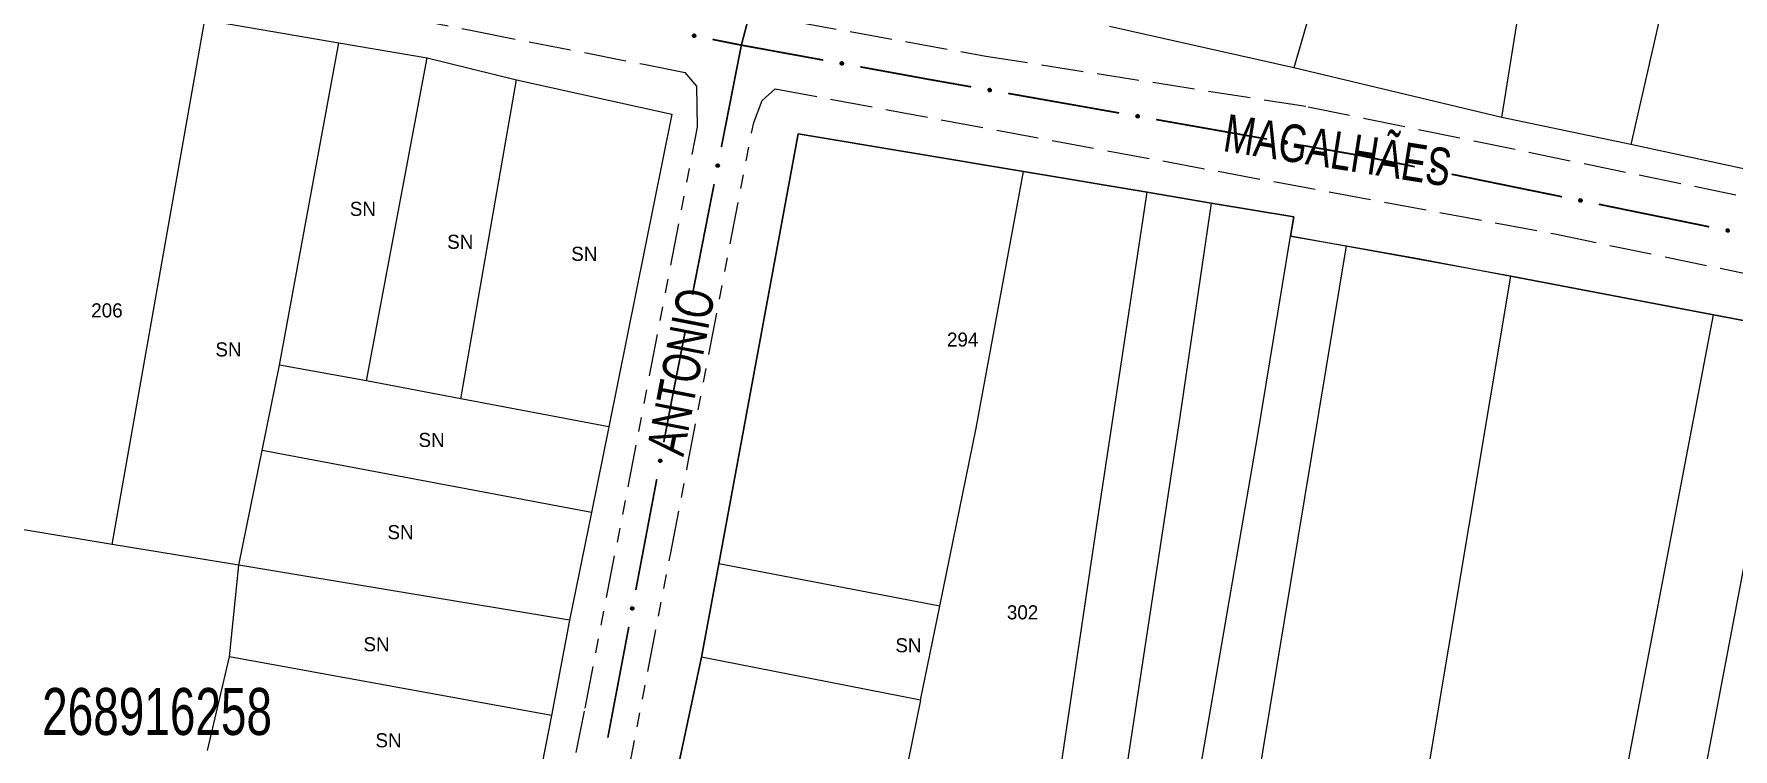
# Model space of a CAD drawing. Extents: x 209193 to 212081, y 4877574 to 4880493.
# Drawn here: x 210200.9 to 210381.9, y 4878980.3 to 4879056.4 of the extents above; entities that cross this region are included whole.
import ezdxf
from ezdxf.enums import TextEntityAlignment as Align

# ---------------------------------------------------------------- set-up
doc = ezdxf.new("R2010")
doc.units = 0
doc.header["$LTSCALE"] = 1.5
doc.header["$MEASUREMENT"] = 0
doc.linetypes.add('TRACO_11', pattern=[8, 3, -1, 3, -1])
doc.linetypes.add('TRACO_25', pattern=[8, 3, -1, 1, -1, 1, -1])
for name, color, linetype in [('CD_MALHA_LOTES', 7, 'CONTINUOUS'), ('CD_TXT_QUADRA', 255, 'CONTINUOUS'), ('RU-QUADRA', 210, 'CONTINUOUS'), ('SV-EIXO-RUA-N-PAV', 6, 'CONTINUOUS'), ('SV-EIXO-RUA-PAV', 20, 'CONTINUOUS'), ('SV-RUA-NAO-PAV', 7, 'CONTINUOUS'), ('SV-RUA-PAVIM', 7, 'CONTINUOUS'), ('SV-TXT-RUA-N-PAV', 7, 'CONTINUOUS'), ('SV-TXT-RUA-PAV', 7, 'CONTINUOUS'), ('Th_NmrPort', 1, 'CONTINUOUS')]:
    doc.layers.add(name, color=color, linetype=linetype)
doc.styles.add('ARIAL', font='ARIAL.SHX')

msp = doc.modelspace()

# ---------------------------------------------------------------- linework, layer by layer
at = {"layer": 'CD_MALHA_LOTES', "linetype": 'Continuous', "flags": 128}
for points in [[(210349.909813, 4879104.308045), (210336.973607, 4879059.266532), (210335.112116, 4879052.785158)], [(210357.27, 4879047.52), (210359.145491, 4879059.265878), (210365.922148, 4879101.706911)], [(210383.473078, 4879099.263614), (210374.334932, 4879059.26543), (210370.99502, 4879044.646446)], [(210209.261835, 4879002.075432), (210219.154227, 4879057.892678)], [(210219.154227, 4879057.892678), (210233.41, 4879055.45)], [(210335.112116, 4879052.785158), (210315.466178, 4879057.198821)], [(210227.1, 4879021.15), (210233.41, 4879055.45)], [(210233.41, 4879055.45), (210242.817278, 4879053.843056)], [(210236.356374, 4879019.488384), (210242.817278, 4879053.843056)], [(210242.817278, 4879053.843056), (210252.34, 4879051.5)], [(210246.4, 4879017.55), (210252.34, 4879051.5)], [(210252.34, 4879051.5), (210268.88, 4879047.85)], [(210357.27, 4879047.52), (210335.112116, 4879052.785158)], [(210268.88, 4879047.85), (210262.147622, 4879014.571403)], [(210273.875843, 4879000.001028), (210282.33, 4879045.78)], [(210282.33, 4879045.78), (210306.321878, 4879041.756348)], [(210370.99502, 4879044.646446), (210357.27, 4879047.52)], [(210388.921684, 4879040.762336), (210370.99502, 4879044.646446)], [(210297.404668, 4878995.486117), (210301.27, 4879014.45), (210306.321878, 4879041.756348)], [(210306.321878, 4879041.756348), (210319.495823, 4879039.54696)], [(210307.45667, 4878959.117813), (210314.23, 4879004.82), (210319.495823, 4879039.54696)], [(210319.495823, 4879039.54696), (210326.318774, 4879038.40269)], [(210326.318774, 4879038.40269), (210322.95, 4879015.63), (210314.207729, 4878957.989512)], [(210326.318774, 4879038.40269), (210335.1, 4879036.93)], [(210335.1, 4879036.93), (210334.760738, 4879034.883933)], [(210314.954667, 4878918.859654), (210331.22, 4879013.53), (210334.760738, 4879034.883933)], [(210334.760738, 4879034.883933), (210340.700666, 4879033.845512)], [(210319.292783, 4878904.442552), (210340.700666, 4879033.845512)], [(210340.700666, 4879033.845512), (210348.34, 4879032.51)], [(210348.34, 4879032.51), (210358.215361, 4879030.630009)], [(210336.09126, 4878898.364968), (210358.215361, 4879030.630009)], [(210358.215361, 4879030.630009), (210379.786488, 4879026.504001)], [(210366.327195, 4878955.942042), (210379.786488, 4879026.504001)], [(210379.786488, 4879026.504001), (210387.837407, 4879024.990702)], [(210374.666824, 4878955.732196), (210387.837407, 4879024.990702)], [(210225.245914, 4879012.054724), (210227.1, 4879021.15)], [(210236.356374, 4879019.488384), (210227.1, 4879021.15)], [(210246.4, 4879017.55), (210236.356374, 4879019.488384)], [(210262.147622, 4879014.571403), (210246.4, 4879017.55)], [(210262.147622, 4879014.571403), (210260.306451, 4879005.470372)], [(210222.76, 4878999.86), (210225.245914, 4879012.054724)], [(210260.306451, 4879005.470372), (210225.245914, 4879012.054724)], [(210209.261835, 4879002.075432), (210189.991638, 4879005.264083)], [(210260.306451, 4879005.470372), (210257.99, 4878994.02)], [(210222.76, 4878999.86), (210209.261835, 4879002.075432)], [(210221.76, 4878990.12), (210222.76, 4878999.86)], [(210257.99, 4878994.02), (210222.76, 4878999.86)], [(210272.04, 4878990.06), (210273.875843, 4879000.001028)], [(210297.404668, 4878995.486117), (210273.875843, 4879000.001028)], [(210295.364987, 4878985.479144), (210297.404668, 4878995.486117)], [(210257.99, 4878994.02), (210256.06, 4878983.86)], [(210219.441734, 4878980.136225), (210221.76, 4878990.12)], [(210256.06, 4878983.86), (210221.76, 4878990.12)], [(210266.99, 4878966.43), (210272.04, 4878990.06)], [(210295.364987, 4878985.479144), (210272.04, 4878990.06)], [(210295.364987, 4878985.479144), (210290.567208, 4878961.940542)], [(210256.06, 4878983.86), (210254.02, 4878973.53)]]:
    msp.add_lwpolyline(points, dxfattribs=at)
at = {"layer": 'RU-QUADRA', "linetype": 'Continuous', "flags": 128}
for points in [[(210425.444555, 4879059.263661), (210421.32, 4879033.79), (210402.665459, 4879038.073336), (210388.921684, 4879040.762336), (210370.99502, 4879044.646446), (210357.27, 4879047.52), (210335.112116, 4879052.785158), (210315.466178, 4879057.198821)], [(210219.154227, 4879057.892678), (210233.41, 4879055.45), (210242.817278, 4879053.843056), (210252.34, 4879051.5), (210268.88, 4879047.85), (210262.147622, 4879014.571403), (210260.306451, 4879005.470372), (210257.99, 4878994.02), (210256.06, 4878983.86), (210254.02, 4878973.53), (210250.519659, 4878957.486006), (210244.307066, 4878929.010259), (210242.59, 4878921.14), (210241.045293, 4878915.918299), (210233.001869, 4878888.728447), (210231.781792, 4878888.698428), (210205.947008, 4878912.820932), (210172.581064, 4878946.727661)], [(210387.837407, 4879024.990702), (210379.786488, 4879026.504001), (210358.215361, 4879030.630009), (210334.760738, 4879034.883933), (210335.1, 4879036.93), (210326.318774, 4879038.40269), (210319.495823, 4879039.54696), (210306.321878, 4879041.756348), (210282.33, 4879045.78), (210273.875843, 4879000.001028), (210272.04, 4878990.06), (210266.99, 4878966.43), (210260.099814, 4878931.299281), (210253.160364, 4878895.917387), (210248.36869, 4878873.491019), (210261.64, 4878862.44), (210271.32, 4878853.52)]]:
    msp.add_lwpolyline(points, dxfattribs=at)
at = {"layer": 'SV-EIXO-RUA-N-PAV', "const_width": 0.18}
for points in [[(210274.144095, 4879044.348264), (210276.262527, 4879055.142348)], [(210276.262527, 4879055.142348), (210276.275741, 4879055.20968)], [(210271.062741, 4879028.647778), (210273.373757, 4879040.423143)], [(210268.916008, 4879017.709491), (210270.292402, 4879024.722657)], [(210268.012558, 4879012.941281), (210268.757204, 4879016.871357)], [(210268.757204, 4879016.871357), (210268.916008, 4879017.709491)], [(210265.033974, 4878997.220974), (210267.267912, 4879009.011204)], [(210262.055389, 4878981.500668), (210264.289328, 4878993.290898)]]:
    msp.add_lwpolyline(points, dxfattribs=at)
at = {"layer": 'SV-EIXO-RUA-N-PAV'}
for points in [[(210273.623236, 4879042.265912), (210273.595387, 4879042.306118), (210273.579675, 4879042.346368), (210273.576232, 4879042.38371), (210273.581794, 4879042.417501), (210273.591377, 4879042.451431), (210273.608587, 4879042.483507), (210273.635573, 4879042.514877), (210273.675709, 4879042.543096), (210273.717999, 4879042.556482), (210273.754428, 4879042.561816), (210273.789998, 4879042.558045), (210273.822802, 4879042.548183), (210273.85553, 4879042.529205), (210273.887054, 4879042.501546), (210273.914452, 4879042.460501), (210273.929586, 4879042.420936), (210273.931967, 4879042.38473), (210273.92795, 4879042.348994), (210273.917751, 4879042.314472), (210273.900676, 4879042.283083), (210273.872771, 4879042.251394), (210273.831901, 4879042.224889), (210273.792612, 4879042.209344), (210273.756449, 4879042.206455), (210273.721356, 4879042.211202), (210273.687208, 4879042.2204), (210273.654244, 4879042.236357), (210273.623236, 4879042.265912)], [(210270.541881, 4879026.565427), (210270.514033, 4879026.605632), (210270.49832, 4879026.645882), (210270.494877, 4879026.683224), (210270.500439, 4879026.717015), (210270.510023, 4879026.750945), (210270.527232, 4879026.783021), (210270.554219, 4879026.814391), (210270.594354, 4879026.84261), (210270.636644, 4879026.855996), (210270.673073, 4879026.86133), (210270.708643, 4879026.857559), (210270.741448, 4879026.847697), (210270.774176, 4879026.828719), (210270.805699, 4879026.80106), (210270.833097, 4879026.760015), (210270.848231, 4879026.72045), (210270.850613, 4879026.684244), (210270.846595, 4879026.648509), (210270.836396, 4879026.613987), (210270.819321, 4879026.582597), (210270.791416, 4879026.550908), (210270.750547, 4879026.524403), (210270.711257, 4879026.508858), (210270.675094, 4879026.505969), (210270.640001, 4879026.510716), (210270.605854, 4879026.519914), (210270.57289, 4879026.535872), (210270.541881, 4879026.565427)], [(210267.505331, 4879010.855566), (210267.47722, 4879010.895589), (210267.461245, 4879010.935735), (210267.457557, 4879010.973054), (210267.462898, 4879011.006881), (210267.47226, 4879011.040872), (210267.489259, 4879011.07306), (210267.51604, 4879011.104606), (210267.55599, 4879011.133087), (210267.598191, 4879011.146749), (210267.634585, 4879011.152322), (210267.670178, 4879011.148784), (210267.703047, 4879011.139136), (210267.735898, 4879011.120373), (210267.767602, 4879011.092921), (210267.795268, 4879011.052056), (210267.81066, 4879011.012591), (210267.813279, 4879010.976401), (210267.809495, 4879010.94064), (210267.799522, 4879010.906052), (210267.782653, 4879010.874551), (210267.754956, 4879010.84268), (210267.71426, 4879010.815908), (210267.675074, 4879010.800107), (210267.63893, 4879010.796981), (210267.603807, 4879010.801499), (210267.5696, 4879010.810474), (210267.536532, 4879010.826215), (210267.505331, 4879010.855566)], [(210264.526747, 4878995.13526), (210264.498636, 4878995.175283), (210264.48266, 4878995.215428), (210264.478973, 4878995.252747), (210264.484314, 4878995.286574), (210264.493675, 4878995.320566), (210264.510675, 4878995.352754), (210264.537455, 4878995.3843), (210264.577406, 4878995.41278), (210264.619607, 4878995.426443), (210264.656, 4878995.432015), (210264.691594, 4878995.428477), (210264.724463, 4878995.41883), (210264.757314, 4878995.400066), (210264.789018, 4878995.372614), (210264.816684, 4878995.331749), (210264.832076, 4878995.292284), (210264.834694, 4878995.256094), (210264.830911, 4878995.220333), (210264.820938, 4878995.185745), (210264.804069, 4878995.154245), (210264.776371, 4878995.122374), (210264.735676, 4878995.095602), (210264.696489, 4878995.079801), (210264.660346, 4878995.076675), (210264.625223, 4878995.081192), (210264.591016, 4878995.090167), (210264.557948, 4878995.105908), (210264.526747, 4878995.13526)]]:
    msp.add_lwpolyline(points, close=True, dxfattribs=at)
for points in [[(210273.579675, 4879042.346368), (210273.591377, 4879042.451431)], [(210273.586331, 4879042.329024), (210273.599245, 4879042.458592)], [(210273.595387, 4879042.306118), (210273.608587, 4879042.483507)], [(210273.608956, 4879042.288429), (210273.621069, 4879042.491854)], [(210273.623236, 4879042.265912), (210273.635573, 4879042.514877)], [(210273.640666, 4879042.251614), (210273.656808, 4879042.525166)], [(210273.654244, 4879042.236357), (210273.675709, 4879042.543096)], [(210273.671776, 4879042.232993), (210273.695539, 4879042.545376)], [(210273.687208, 4879042.2204), (210273.717999, 4879042.556482)], [(210273.703936, 4879042.219729), (210273.733506, 4879042.554611)], [(210273.721356, 4879042.211202), (210273.754428, 4879042.561816)], [(210273.739826, 4879042.211294), (210273.774438, 4879042.557702)], [(210273.756449, 4879042.206455), (210273.789998, 4879042.558045)], [(210273.775953, 4879042.211157), (210273.806311, 4879042.550056)], [(210273.792612, 4879042.209344), (210273.822802, 4879042.548183)], [(210273.813658, 4879042.219053), (210273.839285, 4879042.533851)], [(210273.831901, 4879042.224889), (210273.85553, 4879042.529205)], [(210273.851574, 4879042.242204), (210273.871208, 4879042.51229)], [(210273.872771, 4879042.251394), (210273.887054, 4879042.501546)], [(210273.885449, 4879042.273101), (210273.899714, 4879042.473322)], [(210273.900676, 4879042.283083), (210273.914452, 4879042.460501)], [(210273.909426, 4879042.303159), (210273.921263, 4879042.434329)], [(210273.917751, 4879042.314472), (210273.929586, 4879042.420936)], [(210270.49832, 4879026.645882), (210270.510023, 4879026.750945)], [(210270.504977, 4879026.628538), (210270.51789, 4879026.758106)], [(210270.514033, 4879026.605632), (210270.527232, 4879026.783021)], [(210270.527602, 4879026.587943), (210270.539714, 4879026.791368)], [(210270.541881, 4879026.565427), (210270.554219, 4879026.814391)], [(210270.559312, 4879026.551128), (210270.575454, 4879026.82468)], [(210270.57289, 4879026.535872), (210270.594354, 4879026.84261)], [(210270.590421, 4879026.532507), (210270.614184, 4879026.84489)], [(210270.605854, 4879026.519914), (210270.636644, 4879026.855996)], [(210270.622582, 4879026.519243), (210270.652151, 4879026.854125)], [(210270.640001, 4879026.510716), (210270.673073, 4879026.86133)], [(210270.658471, 4879026.510809), (210270.693084, 4879026.857216)], [(210270.675094, 4879026.505969), (210270.708643, 4879026.857559)], [(210270.694599, 4879026.510671), (210270.724956, 4879026.84957)], [(210270.711257, 4879026.508858), (210270.741448, 4879026.847697)], [(210270.732303, 4879026.518567), (210270.75793, 4879026.833365)], [(210270.750547, 4879026.524403), (210270.774176, 4879026.828719)], [(210270.77022, 4879026.541718), (210270.789853, 4879026.811804)], [(210270.791416, 4879026.550908), (210270.805699, 4879026.80106)], [(210270.804095, 4879026.572615), (210270.81836, 4879026.772836)], [(210270.819321, 4879026.582597), (210270.833097, 4879026.760015)], [(210270.828071, 4879026.602673), (210270.839909, 4879026.733843)], [(210270.836396, 4879026.613987), (210270.848231, 4879026.72045)], [(210267.461245, 4879010.935735), (210267.47226, 4879011.040872)], [(210267.468015, 4879010.918435), (210267.480081, 4879011.048085)], [(210267.47722, 4879010.895589), (210267.489259, 4879011.07306)], [(210267.490905, 4879010.877989), (210267.501686, 4879011.081489)], [(210267.505331, 4879010.855566), (210267.51604, 4879011.104606)], [(210267.522855, 4879010.841382), (210267.537207, 4879011.115034)], [(210267.536532, 4879010.826215), (210267.55599, 4879011.133087)], [(210267.554085, 4879010.822965), (210267.575804, 4879011.135496)], [(210267.5696, 4879010.810474), (210267.598191, 4879011.146749)], [(210267.586332, 4879010.809911), (210267.61371, 4879011.14498)], [(210267.603807, 4879010.801499), (210267.634585, 4879011.152322)], [(210267.622276, 4879010.801712), (210267.654622, 4879011.148339)], [(210267.63893, 4879010.796981), (210267.670178, 4879011.148784)], [(210267.658404, 4879010.801811), (210267.686544, 4879011.140901)], [(210267.675074, 4879010.800107), (210267.703047, 4879011.139136)], [(210267.696055, 4879010.809954), (210267.719623, 4879011.124912)], [(210267.71426, 4879010.815908), (210267.735898, 4879011.120373)], [(210267.73382, 4879010.833352), (210267.751686, 4879011.10356)], [(210267.754956, 4879010.84268), (210267.767602, 4879011.092921)], [(210267.767492, 4879010.86447), (210267.780447, 4879011.06478)], [(210267.782653, 4879010.874551), (210267.795268, 4879011.052056)], [(210267.791271, 4879010.894684), (210267.80225, 4879011.025928)], [(210267.799522, 4879010.906052), (210267.81066, 4879011.012591)], [(210264.48266, 4878995.215428), (210264.493675, 4878995.320566)], [(210264.48943, 4878995.198129), (210264.501496, 4878995.327778)], [(210264.498636, 4878995.175283), (210264.510675, 4878995.352754)], [(210264.51232, 4878995.157683), (210264.523102, 4878995.361182)], [(210264.526747, 4878995.13526), (210264.537455, 4878995.3843)], [(210264.544271, 4878995.121075), (210264.558623, 4878995.394727)], [(210264.557948, 4878995.105908), (210264.577406, 4878995.41278)], [(210264.575501, 4878995.102659), (210264.59722, 4878995.41519)], [(210264.591016, 4878995.090167), (210264.619607, 4878995.426443)], [(210264.607748, 4878995.089605), (210264.635126, 4878995.424673)], [(210264.625223, 4878995.081192), (210264.656, 4878995.432015)], [(210264.643692, 4878995.081406), (210264.676037, 4878995.428032)], [(210264.660346, 4878995.076675), (210264.691594, 4878995.428477)], [(210264.679819, 4878995.081504), (210264.707959, 4878995.420595)], [(210264.696489, 4878995.079801), (210264.724463, 4878995.41883)], [(210264.717471, 4878995.089647), (210264.741039, 4878995.404606)], [(210264.735676, 4878995.095602), (210264.757314, 4878995.400066)], [(210264.755235, 4878995.113045), (210264.773102, 4878995.383254)], [(210264.776371, 4878995.122374), (210264.789018, 4878995.372614)], [(210264.788907, 4878995.144163), (210264.801863, 4878995.344473)], [(210264.804069, 4878995.154245), (210264.816684, 4878995.331749)], [(210264.812687, 4878995.174378), (210264.823666, 4878995.305622)], [(210264.820938, 4878995.185745), (210264.832076, 4878995.292284)]]:
    msp.add_lwpolyline(points, dxfattribs=at)
at = {"layer": 'SV-EIXO-RUA-PAV', "const_width": 0.18}
for points in [[(210276.275741, 4879055.20968), (210277.293744, 4879059.077971)], [(210276.275741, 4879055.20968), (210273.202863, 4879055.816946)], [(210277.129325, 4879055.053849), (210276.275741, 4879055.20968)], [(210284.999252, 4879053.6171), (210277.129325, 4879055.053849)], [(210296.327402, 4879051.549011), (210288.934216, 4879052.898725)], [(210296.804641, 4879051.46475), (210296.327402, 4879051.549011)], [(210300.743715, 4879050.769266), (210296.804641, 4879051.46475)], [(210316.50001, 4879047.987333), (210304.682789, 4879050.073783)], [(210332.256306, 4879045.205399), (210320.439084, 4879047.291849)], [(210342.215254, 4879043.447046), (210336.19538, 4879044.509916)], [(210343.084367, 4879043.269736), (210342.215254, 4879043.447046)], [(210347.983453, 4879042.270257), (210343.084367, 4879043.269736)], [(210363.660527, 4879039.071923), (210351.902722, 4879041.470673)], [(210379.337602, 4879035.87359), (210367.579796, 4879038.27234)]]:
    msp.add_lwpolyline(points, dxfattribs=at)
at = {"layer": 'SV-EIXO-RUA-PAV'}
for points in [[(210271.360422, 4879056.068842), (210271.32018, 4879056.041047), (210271.27991, 4879056.025387), (210271.242563, 4879056.021993), (210271.208779, 4879056.027599), (210271.174862, 4879056.037227), (210271.142809, 4879056.054479), (210271.111474, 4879056.081506), (210271.083308, 4879056.121679), (210271.069977, 4879056.163986), (210271.064691, 4879056.200423), (210271.068508, 4879056.235987), (210271.078414, 4879056.268779), (210271.097435, 4879056.301482), (210271.125135, 4879056.332969), (210271.166215, 4879056.360313), (210271.2058, 4879056.375395), (210271.24201, 4879056.377729), (210271.27774, 4879056.373665), (210271.312249, 4879056.363421), (210271.343615, 4879056.346305), (210271.375268, 4879056.318358), (210271.401719, 4879056.277454), (210271.417212, 4879056.238144), (210271.420055, 4879056.201977), (210271.415261, 4879056.166891), (210271.406018, 4879056.132755), (210271.390018, 4879056.099812), (210271.360422, 4879056.068842)], [(210287.088309, 4879053.123818), (210287.048475, 4879053.09544), (210287.008437, 4879053.079197), (210286.971143, 4879053.07526), (210286.937281, 4879053.080375), (210286.903228, 4879053.089509), (210286.870927, 4879053.106293), (210286.839203, 4879053.132862), (210286.810456, 4879053.172622), (210286.796512, 4879053.214731), (210286.790697, 4879053.251086), (210286.793997, 4879053.286702), (210286.803424, 4879053.319635), (210286.821968, 4879053.352611), (210286.849208, 4879053.384497), (210286.889887, 4879053.412436), (210286.929248, 4879053.428091), (210286.96542, 4879053.430951), (210287.001205, 4879053.427407), (210287.035859, 4879053.417665), (210287.067471, 4879053.401007), (210287.099527, 4879053.373523), (210287.12657, 4879053.333007), (210287.142633, 4879053.293927), (210287.146, 4879053.257805), (210287.141717, 4879053.222653), (210287.132971, 4879053.188386), (210287.117451, 4879053.155214), (210287.088309, 4879053.123818)], [(210302.835604, 4879050.288139), (210302.795936, 4879050.25953), (210302.755993, 4879050.243054), (210302.718723, 4879050.238901), (210302.684832, 4879050.243819), (210302.650726, 4879050.252755), (210302.618328, 4879050.269351), (210302.58645, 4879050.295735), (210302.557472, 4879050.335327), (210302.543284, 4879050.377354), (210302.537257, 4879050.413675), (210302.54035, 4879050.44931), (210302.549586, 4879050.482296), (210302.567938, 4879050.51538), (210302.594991, 4879050.547424), (210302.635507, 4879050.575598), (210302.674777, 4879050.591482), (210302.710932, 4879050.594553), (210302.746737, 4879050.591217), (210302.781447, 4879050.581676), (210302.813155, 4879050.565202), (210302.84537, 4879050.537905), (210302.872648, 4879050.497548), (210302.888938, 4879050.458562), (210302.892515, 4879050.42246), (210302.888437, 4879050.387283), (210302.87989, 4879050.352966), (210302.864564, 4879050.319705), (210302.835604, 4879050.288139)], [(210318.5919, 4879047.506205), (210318.552231, 4879047.477597), (210318.512288, 4879047.461121), (210318.475018, 4879047.456968), (210318.441127, 4879047.461885), (210318.407021, 4879047.470821), (210318.374623, 4879047.487417), (210318.342745, 4879047.513802), (210318.313768, 4879047.553393), (210318.299579, 4879047.59542), (210318.293552, 4879047.631741), (210318.296645, 4879047.667376), (210318.305881, 4879047.700363), (210318.324233, 4879047.733446), (210318.351287, 4879047.76549), (210318.391803, 4879047.793665), (210318.431073, 4879047.809549), (210318.467227, 4879047.812619), (210318.503032, 4879047.809283), (210318.537742, 4879047.799743), (210318.569451, 4879047.783269), (210318.601665, 4879047.755972), (210318.628944, 4879047.715614), (210318.645233, 4879047.676628), (210318.648811, 4879047.640526), (210318.644733, 4879047.605349), (210318.636186, 4879047.571033), (210318.620859, 4879047.537771), (210318.5919, 4879047.506205)], [(210334.348195, 4879044.724272), (210334.308527, 4879044.695663), (210334.268583, 4879044.679187), (210334.231314, 4879044.675034), (210334.197423, 4879044.679952), (210334.163317, 4879044.688888), (210334.130919, 4879044.705484), (210334.099041, 4879044.731868), (210334.070063, 4879044.771459), (210334.055874, 4879044.813487), (210334.049848, 4879044.849808), (210334.052941, 4879044.885443), (210334.062177, 4879044.918429), (210334.080529, 4879044.951512), (210334.107582, 4879044.983557), (210334.148098, 4879045.011731), (210334.187368, 4879045.027615), (210334.223523, 4879045.030686), (210334.259328, 4879045.027349), (210334.294038, 4879045.017809), (210334.325746, 4879045.001335), (210334.357961, 4879044.974038), (210334.385239, 4879044.93368), (210334.401529, 4879044.894694), (210334.405106, 4879044.858592), (210334.401028, 4879044.823416), (210334.392481, 4879044.789099), (210334.377154, 4879044.755837), (210334.348195, 4879044.724272)], [(210350.061863, 4879041.733885), (210350.021451, 4879041.706337), (210349.981085, 4879041.690925), (210349.943719, 4879041.687761), (210349.90997, 4879041.693574), (210349.876113, 4879041.703411), (210349.844166, 4879041.720859), (210349.812998, 4879041.748079), (210349.785079, 4879041.788424), (210349.772008, 4879041.830812), (210349.766946, 4879041.86728), (210349.770982, 4879041.902821), (210349.781089, 4879041.935551), (210349.80031, 4879041.968136), (210349.828203, 4879041.999453), (210349.869451, 4879042.026544), (210349.909128, 4879042.041382), (210349.945351, 4879042.043494), (210349.981056, 4879042.03921), (210350.015501, 4879042.028754), (210350.046762, 4879042.011446), (210350.078242, 4879041.983305), (210350.104442, 4879041.942239), (210350.119693, 4879041.902835), (210350.122313, 4879041.866651), (210350.117304, 4879041.831595), (210350.107851, 4879041.797516), (210350.091649, 4879041.764672), (210350.061863, 4879041.733885)], [(210365.738938, 4879038.535552), (210365.698525, 4879038.508004), (210365.65816, 4879038.492592), (210365.620793, 4879038.489428), (210365.587044, 4879038.495241), (210365.553187, 4879038.505078), (210365.52124, 4879038.522526), (210365.490072, 4879038.549746), (210365.462154, 4879038.590091), (210365.449083, 4879038.632479), (210365.444021, 4879038.668947), (210365.448056, 4879038.704487), (210365.458163, 4879038.737218), (210365.477385, 4879038.769803), (210365.505278, 4879038.801119), (210365.546526, 4879038.828211), (210365.586203, 4879038.843049), (210365.622426, 4879038.845161), (210365.65813, 4879038.840877), (210365.692575, 4879038.830421), (210365.723836, 4879038.813113), (210365.755316, 4879038.784972), (210365.781516, 4879038.743906), (210365.796767, 4879038.704502), (210365.799387, 4879038.668318), (210365.794378, 4879038.633262), (210365.784926, 4879038.599183), (210365.768723, 4879038.566339), (210365.738938, 4879038.535552)], [(210381.416012, 4879035.337219), (210381.3756, 4879035.309671), (210381.335234, 4879035.294259), (210381.297868, 4879035.291094), (210381.264119, 4879035.296908), (210381.230262, 4879035.306744), (210381.198315, 4879035.324193), (210381.167147, 4879035.351412), (210381.139228, 4879035.391757), (210381.126157, 4879035.434146), (210381.121095, 4879035.470614), (210381.125131, 4879035.506154), (210381.135238, 4879035.538885), (210381.154459, 4879035.57147), (210381.182352, 4879035.602786), (210381.2236, 4879035.629878), (210381.263277, 4879035.644716), (210381.2995, 4879035.646828), (210381.335205, 4879035.642544), (210381.36965, 4879035.632088), (210381.400911, 4879035.614779), (210381.432391, 4879035.586639), (210381.458591, 4879035.545573), (210381.473842, 4879035.506169), (210381.476462, 4879035.469985), (210381.471453, 4879035.434928), (210381.462, 4879035.40085), (210381.445798, 4879035.368006), (210381.416012, 4879035.337219)]]:
    msp.add_lwpolyline(points, close=True, dxfattribs=at)
for points in [[(210271.415261, 4879056.166891), (210271.064691, 4879056.200423)], [(210271.420055, 4879056.201977), (210271.068508, 4879056.235987)], [(210271.415193, 4879056.185361), (210271.068831, 4879056.220427)], [(210271.406018, 4879056.132755), (210271.069977, 4879056.163986)], [(210271.406712, 4879056.149482), (210271.071869, 4879056.179491)], [(210271.415378, 4879056.221488), (210271.076519, 4879056.25229)], [(210271.417212, 4879056.238144), (210271.078414, 4879056.268779)], [(210271.393405, 4879056.117339), (210271.081054, 4879056.141512)], [(210271.390018, 4879056.099812), (210271.083308, 4879056.121679)], [(210271.407531, 4879056.259202), (210271.092767, 4879056.285243)], [(210271.401719, 4879056.277454), (210271.097435, 4879056.301482)], [(210271.374744, 4879056.086254), (210271.101213, 4879056.102755)], [(210271.360422, 4879056.068842), (210271.111474, 4879056.081506)], [(210271.38443, 4879056.29715), (210271.11437, 4879056.317137)], [(210271.375268, 4879056.318358), (210271.125135, 4879056.332969)], [(210271.337887, 4879056.054592), (210271.134478, 4879056.066972)], [(210271.32018, 4879056.041047), (210271.142809, 4879056.054479)], [(210271.353578, 4879056.331065), (210271.153376, 4879056.345593)], [(210271.343615, 4879056.346305), (210271.166215, 4879056.360313)], [(210271.297262, 4879056.032021), (210271.167711, 4879056.045104)], [(210271.27991, 4879056.025387), (210271.174862, 4879056.037227)], [(210271.323551, 4879056.355081), (210271.192397, 4879056.36709)], [(210271.312249, 4879056.363421), (210271.2058, 4879056.375395)], [(210287.141717, 4879053.222653), (210286.790697, 4879053.251086)], [(210287.146, 4879053.257805), (210286.793997, 4879053.286702)], [(210287.141381, 4879053.24112), (210286.794546, 4879053.271149)], [(210287.132971, 4879053.188386), (210286.796512, 4879053.214731)], [(210287.133422, 4879053.205122), (210286.798178, 4879053.230261)], [(210287.141041, 4879053.277246), (210286.80177, 4879053.30312)], [(210287.142633, 4879053.293927), (210286.803424, 4879053.319635)], [(210287.120584, 4879053.172789), (210286.807914, 4879053.192419)], [(210287.117451, 4879053.155214), (210286.810456, 4879053.172622)], [(210287.132646, 4879053.314842), (210286.817537, 4879053.336305)], [(210287.12657, 4879053.333007), (210286.821968, 4879053.352611)], [(210287.102376, 4879053.141436), (210286.828634, 4879053.15396)], [(210287.108996, 4879053.35245), (210286.838675, 4879053.36851)], [(210287.088309, 4879053.123818), (210286.839203, 4879053.132862)], [(210287.099527, 4879053.373523), (210286.849208, 4879053.384497)], [(210287.065983, 4879053.109242), (210286.862416, 4879053.118664)], [(210287.048475, 4879053.09544), (210286.870927, 4879053.106293)], [(210287.077654, 4879053.385913), (210286.877262, 4879053.39753)], [(210287.067471, 4879053.401007), (210286.889887, 4879053.412436)], [(210287.025691, 4879053.086082), (210286.895963, 4879053.097282)], [(210287.008437, 4879053.079197), (210286.903228, 4879053.089509)], [(210287.047282, 4879053.40949), (210286.915967, 4879053.419592)], [(210287.035859, 4879053.417665), (210286.929248, 4879053.428091)], [(210302.888437, 4879050.387283), (210302.537257, 4879050.413675)], [(210302.892515, 4879050.42246), (210302.54035, 4879050.44931)], [(210302.887993, 4879050.405748), (210302.540989, 4879050.43376)], [(210302.87989, 4879050.352966), (210302.543284, 4879050.377354)], [(210302.880243, 4879050.369704), (210302.544859, 4879050.392893)], [(210302.887443, 4879050.441871), (210302.548027, 4879050.465772)], [(210302.888938, 4879050.458562), (210302.549586, 4879050.482296)], [(210302.867594, 4879050.337297), (210302.554815, 4879050.355109)], [(210302.864564, 4879050.319705), (210302.557472, 4879050.335327)], [(210302.87883, 4879050.479418), (210302.563602, 4879050.499049)], [(210302.872648, 4879050.497548), (210302.567938, 4879050.51538)], [(210302.849569, 4879050.305839), (210302.575759, 4879050.316771)], [(210302.854962, 4879050.516888), (210302.584551, 4879050.531376)], [(210302.835604, 4879050.288139), (210302.58645, 4879050.295735)], [(210302.84537, 4879050.537905), (210302.594991, 4879050.547424)], [(210302.813363, 4879050.273434), (210302.609745, 4879050.281672)], [(210302.795936, 4879050.25953), (210302.618328, 4879050.269351)], [(210302.823426, 4879050.550168), (210302.62297, 4879050.560619)], [(210302.813155, 4879050.565202), (210302.635507, 4879050.575598)], [(210302.773207, 4879050.25004), (210302.643416, 4879050.260485)], [(210302.755993, 4879050.243054), (210302.650726, 4879050.252755)], [(210302.792917, 4879050.573568), (210302.661545, 4879050.582907)], [(210302.781447, 4879050.581676), (210302.674777, 4879050.591482)], [(210318.644733, 4879047.605349), (210318.293552, 4879047.631741)], [(210318.648811, 4879047.640526), (210318.296645, 4879047.667376)], [(210318.644288, 4879047.623814), (210318.297285, 4879047.651826)], [(210318.636186, 4879047.571033), (210318.299579, 4879047.59542)], [(210318.636539, 4879047.587771), (210318.301154, 4879047.61096)], [(210318.643738, 4879047.659938), (210318.304323, 4879047.683839)], [(210318.645233, 4879047.676628), (210318.305881, 4879047.700363)], [(210318.623889, 4879047.555363), (210318.311111, 4879047.573176)], [(210318.620859, 4879047.537771), (210318.313768, 4879047.553393)], [(210318.635126, 4879047.697485), (210318.319897, 4879047.717115)], [(210318.628944, 4879047.715614), (210318.324233, 4879047.733446)], [(210318.605864, 4879047.523905), (210318.332054, 4879047.534837)], [(210318.611257, 4879047.734954), (210318.340847, 4879047.749443)], [(210318.601665, 4879047.755972), (210318.351287, 4879047.76549)], [(210318.579721, 4879047.768235), (210318.379265, 4879047.778686)], [(210318.569451, 4879047.783269), (210318.391803, 4879047.793665)], [(210318.549212, 4879047.791634), (210318.417841, 4879047.800973)], [(210318.537742, 4879047.799743), (210318.431073, 4879047.809549)], [(210318.5919, 4879047.506205), (210318.342745, 4879047.513802)], [(210318.569659, 4879047.4915), (210318.36604, 4879047.499738)], [(210318.552231, 4879047.477597), (210318.374623, 4879047.487417)], [(210318.529502, 4879047.468106), (210318.399712, 4879047.478551)], [(210318.512288, 4879047.461121), (210318.407021, 4879047.470821)], [(210334.401028, 4879044.823416), (210334.049848, 4879044.849808)], [(210334.405106, 4879044.858592), (210334.052941, 4879044.885443)], [(210334.400584, 4879044.841881), (210334.05358, 4879044.869893)], [(210334.392481, 4879044.789099), (210334.055874, 4879044.813487)], [(210334.392834, 4879044.805837), (210334.05745, 4879044.829026)], [(210334.400034, 4879044.878004), (210334.060618, 4879044.901905)], [(210334.401529, 4879044.894694), (210334.062177, 4879044.918429)], [(210334.380184, 4879044.77343), (210334.067406, 4879044.791242)], [(210334.377154, 4879044.755837), (210334.070063, 4879044.771459)], [(210334.391421, 4879044.915551), (210334.076193, 4879044.935182)], [(210334.385239, 4879044.93368), (210334.080529, 4879044.951512)], [(210334.362159, 4879044.741972), (210334.08835, 4879044.752904)], [(210334.367553, 4879044.95302), (210334.097142, 4879044.967509)], [(210334.348195, 4879044.724272), (210334.099041, 4879044.731868)], [(210334.357961, 4879044.974038), (210334.107582, 4879044.983557)], [(210334.325954, 4879044.709566), (210334.122336, 4879044.717805)], [(210334.308527, 4879044.695663), (210334.130919, 4879044.705484)], [(210334.336017, 4879044.986301), (210334.135561, 4879044.996752)], [(210334.325746, 4879045.001335), (210334.148098, 4879045.011731)], [(210334.285797, 4879044.686173), (210334.156007, 4879044.696618)], [(210334.268583, 4879044.679187), (210334.163317, 4879044.688888)], [(210334.305508, 4879045.009701), (210334.174136, 4879045.019039)], [(210334.294038, 4879045.017809), (210334.187368, 4879045.027615)], [(210350.117304, 4879041.831595), (210349.766946, 4879041.86728)], [(210350.122313, 4879041.866651), (210349.770982, 4879041.902821)], [(210350.117349, 4879041.850065), (210349.771209, 4879041.887259)], [(210350.107851, 4879041.797516), (210349.772008, 4879041.830812)], [(210350.108648, 4879041.814239), (210349.773995, 4879041.846304)], [(210350.117756, 4879041.88619), (210349.779093, 4879041.919074)], [(210350.119693, 4879041.902835), (210349.781089, 4879041.935551)], [(210350.095144, 4879041.782178), (210349.782947, 4879041.80827)], [(210350.091649, 4879041.764672), (210349.785079, 4879041.788424)], [(210350.110141, 4879041.923952), (210349.795543, 4879041.951926)], [(210350.104442, 4879041.942239), (210349.80031, 4879041.968136)], [(210350.076292, 4879041.751209), (210349.802868, 4879041.76939)], [(210350.061863, 4879041.733885), (210349.812998, 4879041.748079)], [(210350.087274, 4879041.962041), (210349.817342, 4879041.983687)], [(210350.078242, 4879041.983305), (210349.828203, 4879041.999453)], [(210350.039241, 4879041.719774), (210349.835912, 4879041.733403)], [(210350.021451, 4879041.706337), (210349.844166, 4879041.720859)], [(210350.05663, 4879041.996145), (210349.856521, 4879042.011902)], [(210349.998478, 4879041.697452), (210349.86901, 4879041.711332)], [(210350.046762, 4879042.011446), (210349.869451, 4879042.026544)], [(210349.981085, 4879041.690925), (210349.876113, 4879041.703411)], [(210350.026752, 4879042.020345), (210349.895674, 4879042.03316)], [(210350.015501, 4879042.028754), (210349.909128, 4879042.041382)], [(210365.794378, 4879038.633262), (210365.444021, 4879038.668947)], [(210365.799387, 4879038.668318), (210365.448056, 4879038.704487)], [(210365.794424, 4879038.651732), (210365.448284, 4879038.688926)], [(210365.784926, 4879038.599183), (210365.449083, 4879038.632479)], [(210365.785722, 4879038.615906), (210365.45107, 4879038.647971)], [(210365.79483, 4879038.687857), (210365.456167, 4879038.720741)], [(210365.796767, 4879038.704502), (210365.458163, 4879038.737218)], [(210365.772218, 4879038.583845), (210365.460021, 4879038.609937)], [(210365.768723, 4879038.566339), (210365.462154, 4879038.590091)], [(210365.787216, 4879038.725619), (210365.472618, 4879038.753593)], [(210365.781516, 4879038.743906), (210365.477385, 4879038.769803)], [(210365.753366, 4879038.552876), (210365.479942, 4879038.571057)], [(210365.738938, 4879038.535552), (210365.490072, 4879038.549746)], [(210365.764348, 4879038.763707), (210365.494416, 4879038.785354)], [(210365.755316, 4879038.784972), (210365.505278, 4879038.801119)], [(210365.716315, 4879038.521441), (210365.512987, 4879038.53507)], [(210365.698525, 4879038.508004), (210365.52124, 4879038.522526)], [(210365.733705, 4879038.797812), (210365.533596, 4879038.813569)], [(210365.675553, 4879038.499119), (210365.546085, 4879038.512999)], [(210365.723836, 4879038.813113), (210365.546526, 4879038.828211)], [(210365.65816, 4879038.492592), (210365.553187, 4879038.505078)], [(210365.703826, 4879038.822012), (210365.572748, 4879038.834827)], [(210365.692575, 4879038.830421), (210365.586203, 4879038.843049)], [(210381.471453, 4879035.434928), (210381.121095, 4879035.470614)], [(210381.476462, 4879035.469985), (210381.125131, 4879035.506154)], [(210381.471498, 4879035.453399), (210381.125358, 4879035.490593)], [(210381.462, 4879035.40085), (210381.126157, 4879035.434146)], [(210381.462797, 4879035.417573), (210381.128144, 4879035.449638)], [(210381.471905, 4879035.489524), (210381.133242, 4879035.522408)], [(210381.473842, 4879035.506169), (210381.135238, 4879035.538885)], [(210381.449293, 4879035.385512), (210381.137096, 4879035.411603)], [(210381.445798, 4879035.368006), (210381.139228, 4879035.391757)], [(210381.46429, 4879035.527286), (210381.149692, 4879035.55526)], [(210381.458591, 4879035.545573), (210381.154459, 4879035.57147)], [(210381.430441, 4879035.354543), (210381.157017, 4879035.372724)], [(210381.416012, 4879035.337219), (210381.167147, 4879035.351412)], [(210381.441423, 4879035.565374), (210381.171491, 4879035.587021)], [(210381.432391, 4879035.586639), (210381.182352, 4879035.602786)], [(210381.39339, 4879035.323108), (210381.190061, 4879035.336737)], [(210381.3756, 4879035.309671), (210381.198315, 4879035.324193)], [(210381.410779, 4879035.599479), (210381.21067, 4879035.615236)], [(210381.352627, 4879035.300786), (210381.223159, 4879035.314666)], [(210381.400911, 4879035.614779), (210381.2236, 4879035.629878)], [(210381.335234, 4879035.294259), (210381.230262, 4879035.306744)], [(210381.380901, 4879035.623678), (210381.249823, 4879035.636494)], [(210381.36965, 4879035.632088), (210381.263277, 4879035.644716)]]:
    msp.add_lwpolyline(points, dxfattribs=at)
at = {"layer": 'SV-RUA-NAO-PAV', "linetype": 'TRACO_25'}
for points in [[(210233.1, 4878882.82, 12.727394), (210235.04, 4878882.99, 12.632323), (210237.39, 4878886.1, 12.389363), (210240.52, 4878895.33, 11.723864), (210243.75, 4878906.19, 11.512594), (210249.15612, 4878932.866992, 11.512594), (210259.65, 4878984.65, 11.290761), (210271.61, 4879046.49, 11.301325), (210271.53, 4879050.85, 11.660483), (210270.28, 4879052.29, 11.68161)], [(210244.88, 4878872.23, 12.484434), (210243.53, 4878877.87, 12.389363), (210243.97, 4878884.9, 12.040769), (210246.06, 4878894.09, 11.618229), (210249.41416, 4878909.522498, 11.618229), (210264.03, 4878976.77, 11.459777), (210268.747031, 4879001.186547, 11.459777), (210270.543183, 4879010.483887, 11.459777), (210277.59, 4879046.96, 11.586538), (210278.49, 4879049.3, 11.586538), (210279.87, 4879050.56, 11.575975)]]:
    msp.add_polyline3d(points, dxfattribs=at)
at = {"layer": 'SV-RUA-PAVIM', "linetype": 'TRACO_11'}
for points in [[(210234.739155, 4879059.269548, 11.724893), (210247.786258, 4879056.715082, 11.724893), (210265.875001, 4879053.173522, 11.724893), (210270.28, 4879052.29, 11.597102)], [(210281.102676, 4879059.26818, 12.151524), (210281.102676, 4879059.262318, 12.151524), (210281.948831, 4879057.714514, 12.151524), (210302.294436, 4879054.04016, 11.724893), (210336.63, 4879048.66, 11.776681), (210417.7, 4879031.96, 11.966824), (210423.278618, 4879031.933573, 11.903443), (210425.201707, 4879036.329206, 11.850626), (210429.530444, 4879059.281756, 11.749989)], [(210279.87, 4879050.56, 11.607666), (210362.88, 4879035.12, 11.987951), (210418.46, 4879023.57, 11.977387), (210421.38, 4879020.5, 11.977387), (210421.27, 4879015.03, 11.977387), (210408.29, 4878945.61, 11.871753), (210381.56, 4878799.86, 11.50203), (210375.57, 4878770.25, 11.808372), (210371.77, 4878765.12, 11.977387), (210368.71, 4878764.3, 12.040769), (210365.97, 4878765.24, 12.220347)]]:
    msp.add_polyline3d(points, dxfattribs=at)

# ---------------------------------------------------------------- texts
at = {"layer": 'CD_TXT_QUADRA', "style": 'ARIAL', "width": 0.7}
msp.add_text('268916258', height=5, dxfattribs=at).set_placement((210201.822624, 4878981.784087))
at = {"layer": 'SV-TXT-RUA-N-PAV', "style": 'ARIAL', "width": 0.7}
msp.add_text('ANTONIO', height=4, rotation=79, dxfattribs=at).set_placement((210270.099626, 4879011.337166))
at = {"layer": 'SV-TXT-RUA-PAV', "style": 'ARIAL', "width": 0.7}
msp.add_text('MAGALHÃES', height=4, rotation=351, dxfattribs=at).set_placement((210327.446838, 4879043.949284))
at = {"layer": 'Th_NmrPort', "color": 1}
for s, p in [('SN', (210234.579642, 4879037.782094)), ('SN', (210244.94999, 4879034.277748)), ('SN', (210258.156286, 4879032.99972)), ('206', (210207.04441, 4879026.979499)), ('294', (210298.16957, 4879023.871943)), ('SN', (210220.269229, 4879022.824449)), ('SN', (210241.894502, 4879013.190338)), ('SN', (210238.591472, 4879003.373595)), ('302', (210304.547875, 4878994.84034)), ('SN', (210236.035415, 4878991.445328)), ('SN', (210292.676368, 4878991.335284)), ('SN', (210237.313443, 4878981.221099))]:
    msp.add_text(s, height=1.5, dxfattribs=at).set_placement(p, align=Align.MIDDLE_LEFT)

doc.saveas('drawing.dxf')
